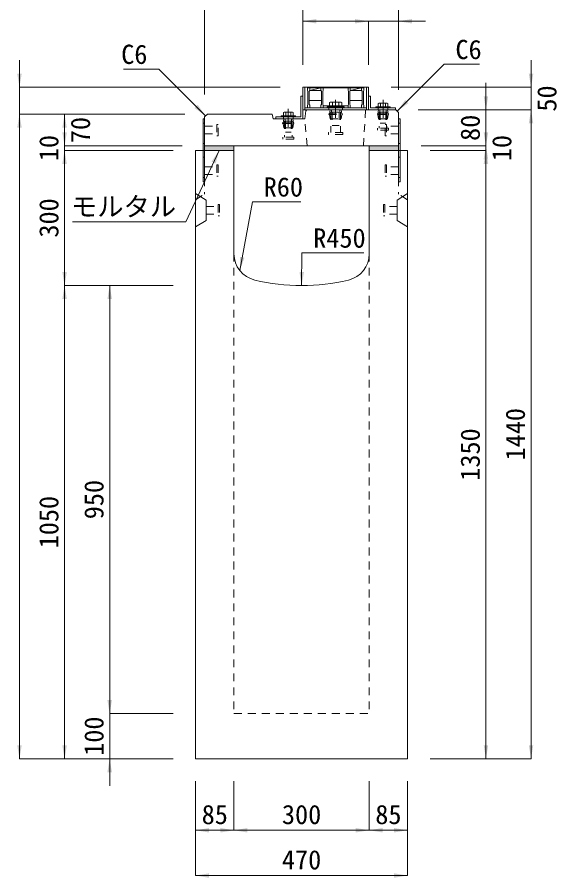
# Model space of a CAD drawing. Units: millimetres at full size. Extents: x -1934 to 78146, y -143454 to -112471.
# Drawn here: x 22768 to 23964, y -134152 to -132243 of the extents above; entities that cross this region are included whole.
import ezdxf
from ezdxf.enums import TextEntityAlignment as Align

# ---------------------------------------------------------------- set-up
doc = ezdxf.new("R2010")
doc.units = ezdxf.units.MM
doc.header["$LTSCALE"] = 23
for name, pattern in [('CHAIN', [18.5, 12, -1.5, 3.5, -1.5]), ('USER2', [1.35, 0.75, -0.6]), ('USER3', [1.35, 0.75, -0.6])]:
    doc.linetypes.add(name, pattern=pattern)
for name, color, linetype, lineweight in [('インサート', 92, 'USER2', 9), ('グレーチング', 7, 'Continuous', 9), ('ジョイント', 7, 'Continuous', 5), ('モルタル', 7, 'Continuous', 13), ('作業エリア', 11, 'Continuous', 13), ('受枠', 3, 'Continuous', 13), ('寸法線', 7, 'Continuous', 13), ('引出線', 4, 'Continuous', 13), ('本体', 2, 'Continuous', 13), ('ｲﾝｻｰﾄ', 3, 'USER3', 5)]:
    doc.layers.add(name, color=color, linetype=linetype, lineweight=lineweight)
doc.layers.add('ハッチング_モルタル', color=30, linetype='Continuous')
doc.styles.add('ＭＳ ゴシック', font='')
doc.styles.get('ＭＳ ゴシック').set_extended_font_data('MS Gothic')

# ---------------------------------------------------------------- blocks, each defined once
blk = doc.blocks.new('filled_arrow')
at = {"color": 0, "linetype": 'Continuous', "lineweight": -2}
blk.add_solid([(7.5, 1.25), (0, 0), (7.5, -1.25)], dxfattribs=at)

msp = doc.modelspace()

# ---------------------------------------------------------------- hatches: boundary and pattern name
at = {"layer": 'ハッチング_モルタル'}
for points in [[(23183.15, -132528.06), (23183.15, -132538.06), (23248.15, -132538.06), (23248.15, -132528.06)], [(23548.15, -132528.06), (23548.15, -132538.06), (23613.15, -132538.06), (23613.15, -132528.06)]]:
    msp.add_hatch(color=256, dxfattribs=at).paths.add_polyline_path(points)

# ---------------------------------------------------------------- linework, layer by layer
at = {"layer": 'インサート', "linetype": 'Continuous', "lineweight": 13}
for p, q in [((23461.66, -132431.26), (23459.8, -132432.11)), ((23459.8, -132432.11), (23459.8, -132441.26)), ((23485.64, -132431.26), (23461.66, -132431.26)), ((23485.64, -132431.26), (23487.5, -132432.11)), ((23487.5, -132432.11), (23487.5, -132441.26)), ((23569.17, -132433.26), (23567.7, -132434.11)), ((23567.7, -132434.11), (23567.7, -132441.26)), ((23569.17, -132433.26), (23588.13, -132433.26)), ((23588.13, -132433.26), (23589.6, -132434.11)), ((23589.6, -132434.11), (23589.6, -132441.26)), ((23359.17, -132453.26), (23357.7, -132454.11)), ((23357.7, -132454.11), (23357.7, -132461.26)), ((23359.17, -132453.26), (23378.13, -132453.26)), ((23378.13, -132453.26), (23379.6, -132454.11)), ((23379.6, -132454.11), (23379.6, -132461.26)), ((23487.5, -132441.26), (23459.8, -132441.26)), ((23567.7, -132441.26), (23589.6, -132441.26)), ((23357.7, -132461.26), (23379.6, -132461.26))]:
    msp.add_line(p, q, dxfattribs=at)
at = {"layer": 'インサート', "linetype": 'Continuous', "lineweight": 5}
for p, q in [((23466.73, -132432.11), (23466.73, -132441.26)), ((23480.58, -132432.11), (23480.58, -132441.26)), ((23573.18, -132434.11), (23573.18, -132441.26)), ((23584.13, -132434.11), (23584.13, -132441.26)), ((23363.18, -132454.11), (23363.18, -132461.26)), ((23374.13, -132454.11), (23374.13, -132461.26))]:
    msp.add_line(p, q, dxfattribs=at)
at = {"layer": 'インサート', "linetype": 'Continuous'}
for p, q in [((23492.65, -132441.26), (23454.65, -132441.26)), ((23454.65, -132441.26), (23454.65, -132443.56)), ((23492.65, -132443.56), (23454.65, -132443.56)), ((23492.65, -132441.26), (23492.65, -132443.56)), ((23562.65, -132441.26), (23594.65, -132441.26)), ((23562.65, -132441.26), (23562.65, -132443.56)), ((23562.65, -132443.56), (23594.65, -132443.56)), ((23594.65, -132441.26), (23594.65, -132443.56)), ((23352.65, -132461.26), (23384.65, -132461.26)), ((23352.65, -132461.26), (23352.65, -132463.56)), ((23352.65, -132463.56), (23384.65, -132463.56)), ((23384.65, -132461.26), (23384.65, -132463.56))]:
    msp.add_line(p, q, dxfattribs=at)
at = {"layer": 'インサート'}
for p, q in [((23459.9, -132457.31), (23461.15, -132448.06)), ((23461.15, -132448.06), (23486.15, -132448.06)), ((23462.75, -132453.06), (23484.55, -132453.06)), ((23462.75, -132453.06), (23462.75, -132498.56)), ((23464.2, -132448.06), (23464.2, -132453.06)), ((23464.65, -132441.26), (23464.65, -132443.56)), ((23465.65, -132453.06), (23465.65, -132483.06)), ((23481.65, -132453.06), (23481.65, -132483.06)), ((23482.65, -132441.26), (23482.65, -132443.56)), ((23483.1, -132448.06), (23483.1, -132453.06)), ((23484.55, -132453.06), (23484.55, -132498.56)), ((23487.4, -132457.31), (23486.15, -132448.06)), ((23567.4, -132457.31), (23568.65, -132448.06)), ((23568.65, -132448.06), (23588.65, -132448.06)), ((23570.4, -132453.06), (23586.9, -132453.06)), ((23570.4, -132453.06), (23570.4, -132489.06)), ((23571.53, -132448.06), (23571.53, -132453.06)), ((23571.65, -132441.26), (23571.65, -132443.56)), ((23572.65, -132453.06), (23572.65, -132478.06)), ((23584.65, -132453.06), (23584.65, -132478.06)), ((23585.65, -132441.26), (23585.65, -132443.56)), ((23585.78, -132448.06), (23585.78, -132453.06)), ((23586.9, -132453.06), (23586.9, -132489.06)), ((23589.9, -132457.31), (23588.65, -132448.06)), ((23357.4, -132477.31), (23358.65, -132468.06)), ((23358.65, -132468.06), (23378.65, -132468.06)), ((23360.4, -132473.06), (23376.9, -132473.06)), ((23360.4, -132473.06), (23360.4, -132509.06)), ((23361.53, -132468.06), (23361.53, -132473.06)), ((23361.65, -132461.26), (23361.65, -132463.56)), ((23362.65, -132473.06), (23362.65, -132498.06)), ((23374.65, -132473.06), (23374.65, -132498.06)), ((23375.65, -132461.26), (23375.65, -132463.56)), ((23375.78, -132468.06), (23375.78, -132473.06)), ((23376.9, -132473.06), (23376.9, -132509.06)), ((23379.9, -132477.31), (23378.65, -132468.06)), ((23458.65, -132457.31), (23488.65, -132457.31)), ((23458.65, -132457.31), (23458.65, -132458.81)), ((23458.65, -132458.81), (23488.65, -132458.81)), ((23459.9, -132458.81), (23461.15, -132468.06)), ((23461.15, -132468.06), (23486.15, -132468.06)), ((23487.4, -132458.81), (23486.15, -132468.06)), ((23488.65, -132457.31), (23488.65, -132458.81)), ((23566.15, -132457.31), (23591.15, -132457.31)), ((23566.15, -132457.31), (23566.15, -132458.81)), ((23566.15, -132458.81), (23591.15, -132458.81)), ((23567.4, -132458.81), (23568.65, -132468.06)), ((23568.65, -132468.06), (23588.65, -132468.06)), ((23589.9, -132458.81), (23588.65, -132468.06)), ((23591.15, -132457.31), (23591.15, -132458.81)), ((23183.15, -132484.56), (23210.15, -132484.56)), ((23183.15, -132484.56), (23183.15, -132501.56)), ((23213.15, -132480.56), (23210.15, -132480.56)), ((23210.15, -132480.56), (23210.15, -132505.56)), ((23213.15, -132505.56), (23213.15, -132480.56)), ((23356.15, -132477.31), (23381.15, -132477.31)), ((23356.15, -132477.31), (23356.15, -132478.81)), ((23356.15, -132478.81), (23381.15, -132478.81)), ((23357.4, -132478.81), (23358.65, -132488.06)), ((23358.65, -132488.06), (23378.65, -132488.06)), ((23379.9, -132478.81), (23378.65, -132488.06)), ((23381.15, -132477.31), (23381.15, -132478.81)), ((23465.65, -132483.06), (23481.65, -132483.06)), ((23566.65, -132493.06), (23566.65, -132489.06)), ((23590.65, -132489.06), (23566.65, -132489.06)), ((23590.65, -132493.06), (23566.65, -132493.06)), ((23572.65, -132478.06), (23584.65, -132478.06)), ((23583.15, -132480.56), (23586.15, -132480.56)), ((23583.15, -132505.56), (23583.15, -132480.56)), ((23586.15, -132480.56), (23586.15, -132505.56)), ((23613.15, -132484.56), (23586.15, -132484.56)), ((23590.65, -132489.06), (23590.65, -132493.06)), ((23613.15, -132484.56), (23613.15, -132501.56)), ((23183.15, -132501.56), (23210.15, -132501.56)), ((23210.15, -132505.56), (23213.15, -132505.56)), ((23356.65, -132513.06), (23356.65, -132509.06)), ((23380.65, -132509.06), (23356.65, -132509.06)), ((23380.65, -132513.06), (23356.65, -132513.06)), ((23362.65, -132498.06), (23374.65, -132498.06)), ((23380.65, -132509.06), (23380.65, -132513.06)), ((23457.65, -132503.06), (23457.65, -132498.56)), ((23489.65, -132498.56), (23457.65, -132498.56)), ((23489.65, -132503.06), (23457.65, -132503.06)), ((23489.65, -132498.56), (23489.65, -132503.06)), ((23586.15, -132505.56), (23583.15, -132505.56)), ((23613.15, -132501.56), (23586.15, -132501.56))]:
    msp.add_line(p, q, dxfattribs=at)
at = {"layer": 'インサート', "linetype": 'Continuous', "lineweight": 5}
for centre, radius, start, end in [((23463.26, -132438.76), 7.5, 62.50883, 117.49117), ((23473.65, -132460), 28.73, 76.05376, 103.94624), ((23484.04, -132438.76), 7.5, 62.50883, 117.49117), ((23570.44, -132438.11), 4.85, 55.61575, 124.38425), ((23578.65, -132451.38), 18.12, 72.41205, 107.58795), ((23586.86, -132438.11), 4.85, 55.61575, 124.38425), ((23360.44, -132458.11), 4.85, 55.61575, 124.38425), ((23368.65, -132471.38), 18.12, 72.41205, 107.58795), ((23376.86, -132458.11), 4.85, 55.61575, 124.38425)]:
    msp.add_arc(centre, radius, start, end, dxfattribs=at)
at = {"layer": 'グレーチング'}
for p, q in [((23411.15, -132399.56), (23411.15, -132405.56)), ((23411.15, -132399.56), (23536.15, -132399.56)), ((23411.15, -132405.56), (23412.15, -132406.56)), ((23412.15, -132406.56), (23412.15, -132436.56)), ((23416.15, -132405.56), (23415.15, -132406.56)), ((23415.15, -132406.56), (23415.15, -132436.56)), ((23416.15, -132399.56), (23416.15, -132405.56)), ((23416.15, -132405.56), (23441.15, -132399.56)), ((23416.15, -132405.56), (23441.15, -132405.56)), ((23441.15, -132399.56), (23441.15, -132405.56)), ((23441.15, -132405.56), (23442.15, -132406.56)), ((23442.15, -132406.56), (23442.15, -132436.56)), ((23446.15, -132405.56), (23445.15, -132406.56)), ((23445.15, -132406.56), (23445.15, -132436.56)), ((23446.15, -132399.56), (23446.15, -132405.56)), ((23501.15, -132399.56), (23501.15, -132405.56)), ((23501.15, -132405.56), (23502.15, -132406.56)), ((23502.15, -132406.56), (23502.15, -132436.56)), ((23506.15, -132405.56), (23505.15, -132406.56)), ((23505.15, -132406.56), (23505.15, -132436.56)), ((23506.15, -132405.56), (23531.15, -132399.56)), ((23506.15, -132399.56), (23506.15, -132405.56)), ((23506.15, -132405.56), (23531.15, -132405.56)), ((23531.15, -132399.56), (23531.15, -132405.56)), ((23531.15, -132405.56), (23532.15, -132406.56)), ((23532.15, -132406.56), (23532.15, -132436.56)), ((23536.15, -132405.56), (23535.15, -132406.56)), ((23535.15, -132406.56), (23535.15, -132436.56)), ((23536.15, -132399.56), (23536.15, -132405.56)), ((23411.15, -132437.56), (23412.15, -132436.56)), ((23442.15, -132427.56), (23415.15, -132427.56)), ((23416.15, -132437.56), (23415.15, -132436.56)), ((23441.15, -132437.56), (23442.15, -132436.56)), ((23446.15, -132437.56), (23445.15, -132436.56)), ((23501.15, -132437.56), (23502.15, -132436.56)), ((23532.15, -132427.56), (23505.15, -132427.56)), ((23506.15, -132437.56), (23505.15, -132436.56)), ((23531.15, -132437.56), (23532.15, -132436.56)), ((23536.15, -132437.56), (23535.15, -132436.56)), ((23411.15, -132443.56), (23411.15, -132437.56)), ((23411.15, -132443.56), (23416.15, -132443.56)), ((23416.15, -132443.56), (23416.15, -132437.56)), ((23441.15, -132443.56), (23441.15, -132437.56)), ((23441.15, -132443.56), (23446.15, -132443.56)), ((23446.15, -132443.56), (23446.15, -132437.56)), ((23501.15, -132439.06), (23446.15, -132439.06)), ((23501.15, -132443.56), (23501.15, -132437.56)), ((23501.15, -132443.56), (23506.15, -132443.56)), ((23506.15, -132443.56), (23506.15, -132437.56)), ((23531.15, -132443.56), (23531.15, -132437.56)), ((23531.15, -132443.56), (23536.15, -132443.56)), ((23536.15, -132443.56), (23536.15, -132437.56))]:
    msp.add_line(p, q, dxfattribs=at)
at = {"layer": 'ジョイント'}
for p, q in [((23179.95, -132468.06), (23183.15, -132468.06)), ((23179.95, -132468.06), (23179.95, -132608.06)), ((23183.15, -132468.06), (23183.15, -132608.06)), ((23613.15, -132468.06), (23616.35, -132468.06)), ((23613.15, -132468.06), (23613.15, -132608.06)), ((23616.35, -132468.06), (23616.35, -132608.06)), ((23179.95, -132608.06), (23183.15, -132608.06)), ((23613.15, -132608.06), (23616.35, -132608.06))]:
    msp.add_line(p, q, dxfattribs=at)
at = {"layer": 'ジョイント', "linetype": 'USER2'}
for p, q in [((23179.95, -132478.06), (23183.15, -132478.06)), ((23613.15, -132478.06), (23616.35, -132478.06)), ((23179.95, -132523.06), (23183.15, -132523.06)), ((23613.15, -132523.06), (23616.35, -132523.06)), ((23179.95, -132553.06), (23183.15, -132553.06)), ((23613.15, -132553.06), (23616.35, -132553.06)), ((23179.95, -132598.06), (23183.15, -132598.06)), ((23613.15, -132598.06), (23616.35, -132598.06))]:
    msp.add_line(p, q, dxfattribs=at)
at = {"layer": 'モルタル'}
for points in [[(23183.15, -132528.06), (23248.15, -132528.06), (23248.15, -132538.06), (23183.15, -132538.06)], [(23548.15, -132528.06), (23613.15, -132528.06), (23613.15, -132538.06), (23548.15, -132538.06)]]:
    msp.add_lwpolyline(points, close=True, dxfattribs=at)
at = {"layer": '作業エリア'}
for p, q in [((23407.77, -132450.62), (23408.15, -132448.06)), ((23408.15, -132448.06), (23410.73, -132448.06)), ((23330.69, -132458.06), (23333.15, -132458.06)), ((23333.15, -132458.06), (23333.63, -132460.48))]:
    msp.add_line(p, q, dxfattribs=at)
at = {"layer": '受枠'}
for p, q in [((23400.65, -132398.06), (23546.65, -132398.06)), ((23400.65, -132398.06), (23400.65, -132448.06)), ((23405.15, -132398.06), (23405.15, -132448.06)), ((23542.15, -132398.06), (23542.15, -132448.06)), ((23546.65, -132398.06), (23546.65, -132448.06)), ((23396.15, -132463.56), (23396.15, -132418.06)), ((23396.15, -132418.06), (23400.65, -132418.06)), ((23400.65, -132418.06), (23400.65, -132468.06)), ((23551.15, -132418.06), (23546.65, -132418.06)), ((23551.15, -132443.56), (23551.15, -132418.06)), ((23400.65, -132448.06), (23546.65, -132448.06)), ((23405.15, -132443.56), (23542.15, -132443.56)), ((23546.65, -132448.06), (23606.65, -132448.06)), ((23606.65, -132443.56), (23551.15, -132443.56)), ((23606.65, -132448.06), (23606.65, -132443.56)), ((23340.65, -132468.06), (23340.65, -132463.56)), ((23340.65, -132463.56), (23396.15, -132463.56)), ((23400.65, -132468.06), (23340.65, -132468.06))]:
    msp.add_line(p, q, dxfattribs=at)
at = {"layer": '受枠', "linetype": 'CHAIN'}
for p, q in [((23473.65, -132425.81), (23473.65, -132465.81)), ((23578.65, -132425.81), (23578.65, -132465.81)), ((23368.65, -132445.81), (23368.65, -132485.81))]:
    msp.add_line(p, q, dxfattribs=at)
at = {"layer": '受枠', "linetype": 'USER2'}
for p, q in [((23458.65, -132443.56), (23458.65, -132448.06)), ((23488.65, -132443.56), (23488.65, -132448.06)), ((23567.65, -132443.56), (23567.65, -132448.06)), ((23589.65, -132443.56), (23589.65, -132448.06)), ((23357.65, -132463.56), (23357.65, -132468.06)), ((23379.65, -132463.56), (23379.65, -132468.06))]:
    msp.add_line(p, q, dxfattribs=at)
at = {"layer": '寸法線'}
for p, q in [((23183.15, -132414.06), (23183.15, -132160.39)), ((23400.65, -132348.06), (23400.65, -132160.39)), ((23400.65, -132348.06), (23400.65, -132160.39)), ((23613.15, -132404.06), (23613.15, -132160.39)), ((23400.65, -132251.61), (23546.65, -132251.61)), ((23400.65, -132348.06), (23400.65, -132251.61)), ((23486.65, -132251.61), (23673.15, -132251.61)), ((23546.65, -132348.06), (23546.65, -132251.61)), ((23546.65, -132348.06), (23546.65, -132251.61)), ((23613.15, -132404.06), (23613.15, -132251.61)), ((22772.59, -132518.06), (22772.59, -132338.06)), ((23906.91, -132508.06), (23906.91, -132338.06)), ((23350.65, -132398.06), (22772.59, -132398.06)), ((23596.65, -132398.06), (23906.91, -132398.06)), ((23806.91, -132588.06), (23806.91, -132388.06)), ((23656.65, -132448.06), (23806.91, -132448.06)), ((23656.65, -132448.06), (23906.91, -132448.06)), ((23657.15, -132448.06), (23906.91, -132448.06)), ((23906.91, -133888.06), (23906.91, -132448.06)), ((23139.15, -132458.06), (22772.59, -132458.06)), ((22772.59, -133888.06), (22772.59, -132458.06)), ((23139.15, -132458.06), (22772.59, -132458.06)), ((22872.58, -132528.06), (22872.58, -132458.06)), ((23139.15, -132458.06), (22872.58, -132458.06)), ((22872.58, -132598.06), (22872.58, -132468.06)), ((23806.91, -132468.06), (23806.91, -132598.06)), ((23133.15, -132528.06), (22872.58, -132528.06)), ((23133.15, -132528.06), (22872.58, -132528.06)), ((23663.15, -132528.06), (23806.91, -132528.06)), ((23663.15, -132528.06), (23806.91, -132528.06)), ((23113.15, -132538.06), (22872.58, -132538.06)), ((22872.59, -132538.06), (22872.59, -132838.06)), ((23113.15, -132538.06), (22872.59, -132538.06)), ((23683.15, -132538.06), (23806.91, -132538.06)), ((23683.15, -132538.06), (23806.91, -132538.06)), ((23806.91, -133888.06), (23806.91, -132538.06)), ((22872.59, -133888.06), (22872.59, -132838.06)), ((23113.15, -132838.06), (22872.59, -132838.06)), ((23113.15, -132838.06), (22872.59, -132838.06)), ((22972.59, -132838.06), (22972.59, -133788.06)), ((23113.15, -132838.06), (22972.59, -132838.06)), ((22972.59, -133728.06), (22972.59, -133948.06)), ((23113.15, -133788.06), (22972.59, -133788.06)), ((23113.15, -133788.06), (22972.59, -133788.06)), ((23113.15, -133888.06), (22772.59, -133888.06)), ((23113.15, -133888.06), (22872.59, -133888.06)), ((23113.15, -133888.06), (22972.59, -133888.06)), ((23683.15, -133888.06), (23806.91, -133888.06)), ((23683.15, -133888.06), (23906.91, -133888.06)), ((23163.15, -133938.06), (23163.15, -134046.86)), ((23163.15, -133938.06), (23163.15, -134147.33)), ((23248.15, -133938.06), (23248.15, -134046.86)), ((23248.15, -133938.06), (23248.15, -134046.86)), ((23548.15, -133938.06), (23548.15, -134046.86)), ((23548.15, -133938.06), (23548.15, -134046.86)), ((23633.15, -133938.06), (23633.15, -134046.86)), ((23633.15, -133938.06), (23633.15, -134147.33)), ((23163.15, -134046.86), (23248.15, -134046.86)), ((23248.15, -134046.86), (23548.15, -134046.86)), ((23548.15, -134046.86), (23633.15, -134046.86)), ((23163.15, -134147.33), (23633.15, -134147.33))]:
    msp.add_line(p, q, dxfattribs=at)
at = {"layer": '引出線'}
for points in [[(23185.43, -132461.78), (23081.26, -132357.61), (23003.27, -132357.61)], [(23610.15, -132451.06), (23714.32, -132346.9), (23792.31, -132346.9)], [(23215.65, -132538.06), (23141.26, -132697.01), (22890.35, -132697.01)], [(23261.08, -132804.75), (23289.07, -132651.96), (23396.76, -132651.96)], [(23398.15, -132838.06), (23398.94, -132765.34), (23535.87, -132765.34)]]:
    msp.add_lwpolyline(points, dxfattribs=at)
at = {"layer": '本体'}
for p, q in [((23407.77, -132450.62), (23405.15, -132468.06)), ((23410.73, -132448.06), (23607.15, -132448.06)), ((23607.15, -132448.06), (23613.15, -132454.06)), ((23613.15, -132454.06), (23613.15, -132528.06)), ((23183.15, -132464.06), (23189.15, -132458.06)), ((23183.15, -132464.06), (23183.15, -132528.06)), ((23189.15, -132458.06), (23330.69, -132458.06)), ((23333.63, -132460.48), (23335.15, -132468.06)), ((23335.15, -132468.06), (23405.15, -132468.06)), ((23183.15, -132528.06), (23613.15, -132528.06)), ((23183.15, -132538.06), (23248.15, -132538.06)), ((23548.15, -132538.06), (23613.15, -132538.06))]:
    msp.add_line(p, q, dxfattribs=at)
at = {"layer": '本体', "linetype": 'USER2', "lineweight": 15}
for p, q in [((23535.15, -132528.06), (23540.15, -132448.06)), ((23410.15, -132528.06), (23405.15, -132468.06))]:
    msp.add_line(p, q, dxfattribs=at)
at = {"layer": '本体', "lineweight": 20}
for p, q in [((23163.15, -132538.06), (23163.15, -133888.06)), ((23248.15, -132538.06), (23163.15, -132538.06)), ((23248.15, -132767.54), (23248.15, -132538.06)), ((23548.15, -132767.54), (23548.15, -132538.06)), ((23633.15, -132538.06), (23548.15, -132538.06)), ((23633.15, -133888.06), (23633.15, -132538.06)), ((23163.15, -133888.06), (23633.15, -133888.06))]:
    msp.add_line(p, q, dxfattribs=at)
at = {"layer": '本体', "linetype": 'USER3', "lineweight": 5}
for p, q in [((23183.15, -132538.06), (23183.15, -132635.07)), ((23613.15, -132538.06), (23613.15, -132635.07)), ((23163.15, -132647.57), (23183.15, -132635.07)), ((23633.15, -132647.57), (23613.15, -132635.07))]:
    msp.add_line(p, q, dxfattribs=at)
at = {"layer": '本体', "lineweight": 5}
for p, q in [((23163.15, -132634.07), (23186.35, -132648.57)), ((23633.15, -132634.07), (23609.95, -132648.57)), ((23186.35, -132648.57), (23186.35, -132693.57)), ((23609.95, -132648.57), (23609.95, -132693.57)), ((23163.15, -132708.07), (23186.35, -132693.57)), ((23633.15, -132708.07), (23609.95, -132693.57))]:
    msp.add_line(p, q, dxfattribs=at)
at = {"layer": '本体', "linetype": 'USER3', "lineweight": 9}
for p, q in [((23248.15, -132767.54), (23248.15, -133788.06)), ((23548.15, -132767.54), (23548.15, -133788.06)), ((23248.15, -133788.06), (23548.15, -133788.06))]:
    msp.add_line(p, q, dxfattribs=at)
at = {"layer": '本体'}
for centre, start, end in [((23410.73, -132451.06), 90, 171.46923), ((23330.69, -132461.06), 11.30993, 90)]:
    msp.add_arc(centre, 3, start, end, dxfattribs=at)
at = {"layer": '本体', "lineweight": 20}
for centre, radius, start, end in [((23308.15, -132767.54), 60, 180, 256.65776), ((23488.15, -132767.54), 60, 283.34229, 0), ((23398.15, -132388.06), 450, 256.65776, 283.34229)]:
    msp.add_arc(centre, radius, start, end, dxfattribs=at)
at = {"layer": 'ｲﾝｻｰﾄ'}
for p, q in [((23210.15, -132570.56), (23210.15, -132595.56)), ((23210.15, -132570.56), (23213.15, -132570.56)), ((23213.15, -132570.56), (23213.15, -132595.56)), ((23583.15, -132570.56), (23583.15, -132595.56)), ((23586.15, -132570.56), (23583.15, -132570.56)), ((23586.15, -132570.56), (23586.15, -132595.56)), ((23183.15, -132574.56), (23210.15, -132574.56)), ((23613.15, -132574.56), (23586.15, -132574.56)), ((23183.15, -132591.56), (23210.15, -132591.56)), ((23210.15, -132595.56), (23213.15, -132595.56)), ((23586.15, -132595.56), (23583.15, -132595.56)), ((23613.15, -132591.56), (23586.15, -132591.56)), ((23186.35, -132662.57), (23213.35, -132662.57)), ((23186.35, -132662.57), (23186.35, -132679.57)), ((23213.35, -132658.57), (23213.35, -132683.57)), ((23213.35, -132658.57), (23216.35, -132658.57)), ((23216.35, -132658.57), (23216.35, -132683.57)), ((23579.95, -132658.57), (23579.95, -132683.57)), ((23582.95, -132658.57), (23579.95, -132658.57)), ((23582.95, -132658.57), (23582.95, -132683.57)), ((23609.95, -132662.57), (23582.95, -132662.57)), ((23609.95, -132662.57), (23609.95, -132679.57)), ((23186.35, -132679.57), (23213.35, -132679.57)), ((23213.35, -132683.57), (23216.35, -132683.57)), ((23582.95, -132683.57), (23579.95, -132683.57)), ((23609.95, -132679.57), (23582.95, -132679.57))]:
    msp.add_line(p, q, dxfattribs=at)

# ---------------------------------------------------------------- block references
at = {"layer": '寸法線', "xscale": 4, "yscale": 4}
for p in [(23400.65, -132251.61), (23613.15, -132251.61), (23163.15, -134046.86), (23248.15, -134046.86), (23548.15, -134046.86), (23163.15, -134147.33)]:
    msp.add_blockref('filled_arrow', p, dxfattribs=at)
for p, rotation in [((23546.65, -132251.61), 180), ((23546.65, -132251.61), 180), ((22772.59, -132398.06), 90), ((23906.91, -132398.06), 90), ((23806.91, -132448.06), 90), ((23906.91, -132448.06), 270), ((23906.91, -132448.06), 270), ((22772.59, -132458.06), 270), ((22772.59, -132458.06), 270), ((22872.58, -132458.06), 270), ((22872.58, -132528.06), 90), ((22872.58, -132528.06), 90), ((23806.91, -132528.06), 90), ((23806.91, -132528.06), 270), ((22872.58, -132538.06), 270), ((22872.59, -132538.06), 270), ((23806.91, -132538.06), 270), ((23806.91, -132538.06), 270), ((22872.59, -132838.06), 90), ((22872.59, -132838.06), 270), ((22972.59, -132838.06), 270), ((22972.59, -133788.06), 90), ((22972.59, -133788.06), 90), ((22772.59, -133888.06), 90), ((22872.59, -133888.06), 90), ((23806.91, -133888.06), 90), ((23906.91, -133888.06), 90), ((22972.59, -133888.06), 270), ((23248.15, -134046.86), 180), ((23548.15, -134046.86), 180), ((23633.15, -134046.86), 180), ((23633.15, -134147.33), 180)]:
    msp.add_blockref('filled_arrow', p, dxfattribs=dict(at, rotation=rotation))
at = {"layer": '引出線', "xscale": 4, "yscale": 4}
for p, rotation in [((23185.43, -132461.78), 135), ((23610.15, -132451.06), 45), ((23215.65, -132538.06), 244.9), ((23261.08, -132804.75), 79.6), ((23398.15, -132838.06), 89.4)]:
    msp.add_blockref('filled_arrow', p, dxfattribs=dict(at, rotation=rotation))

# ---------------------------------------------------------------- texts
at = {"layer": '寸法線', "style": 'ＭＳ ゴシック'}
for s, p in [('50', (23941.91, -132423.06)), ('70', (22907.58, -132493.06)), ('80', (23771.91, -132488.06)), ('10', (22837.58, -132533.06)), ('10', (23841.91, -132533.06)), ('300', (22837.59, -132688.06)), ('1440', (23871.91, -133168.06)), ('1350', (23771.91, -133213.06)), ('950', (22937.59, -133313.06)), ('1050', (22837.59, -133363.06)), ('100', (22937.59, -133838.06))]:
    msp.add_text(s, height=42.72, rotation=90, dxfattribs=at).set_placement(p, align=Align.MIDDLE_CENTER)
for s, p in [('85', (23205.65, -134011.86)), ('300', (23398.15, -134011.86)), ('85', (23590.65, -134011.86)), ('470', (23398.15, -134112.33))]:
    msp.add_text(s, height=42.72, dxfattribs=at).set_placement(p, align=Align.MIDDLE_CENTER)
at = {"layer": '引出線', "style": 'ＭＳ ゴシック'}
msp.add_text('C6', height=42.72, dxfattribs=at).set_placement((23056.26, -132303.61), align=Align.TOP_RIGHT)
for s, p in [('C6', (23739.32, -132292.9)), ('R60', (23314.07, -132597.96)), ('R450', (23423.94, -132711.34))]:
    msp.add_text(s, height=42.72, dxfattribs=at).set_placement(p, align=Align.TOP_LEFT)
msp.add_text('モルタル', height=42.72, dxfattribs=at).set_placement((23003.3, -132641.41), align=Align.TOP_CENTER)

doc.saveas('drawing.dxf')
